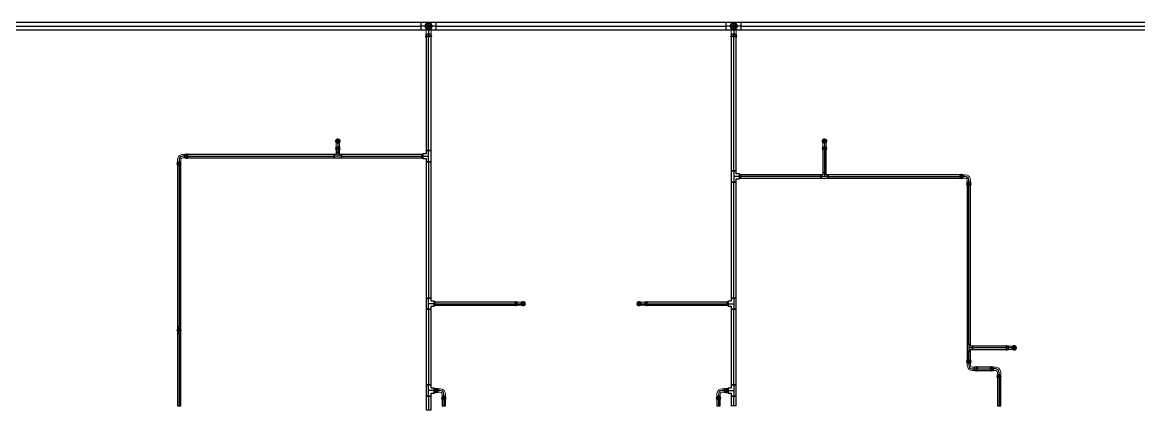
# Model space of a CAD drawing. Header units: inches. Extents: x -3325 to -59, y 5 to 733.
# Drawn here: x -2129.8 to -1687, y 119.8 to 273.5 of the extents above; entities that cross this region are included whole.
import ezdxf

# ---------------------------------------------------------------- set-up
doc = ezdxf.new("R2010")
doc.units = ezdxf.units.IN
doc.header["$MEASUREMENT"] = 0
doc.layers.add('P-PIPE', color=3, linetype='Continuous', lineweight=9)
doc.layers.add('X - REF - FP', color=7, linetype='Continuous', true_color=0xb90000)

# ---------------------------------------------------------------- blocks, each defined once
blk = doc.blocks.new('Victaulic-VicPress316-Elbow 90-45deg Style P568_P571 - Standard-523083-FIFTH LEVEL')
at = {"layer": 'P-PIPE'}
for p, q in [((-3.18, 0.77), (-3.52, 0.77)), ((-3.52, 0.77), (-3.52, -0.77)), ((-3.52, -0.77), (-3.52, 0.77)), ((-2.22, 0.66), (-3.52, 0.66)), ((-3.52, -0.66), (-3.52, 0.66)), ((-3.52, 0.66), (-3.52, -0.66)), ((-3.18, -0.77), (-3.18, 0.77)), ((-3.18, 0.77), (-3.18, -0.77)), ((-2.44, 0.77), (-2.89, 0.77)), ((-2.89, -0.77), (-2.89, 0.77)), ((-2.89, 0.77), (-2.89, -0.77)), ((-1.39, 0.66), (-2.33, 0.66)), ((-2.33, 0), (-2.33, 0.66)), ((-2.33, 0.66), (-2.33, 0)), ((-2.22, -0.66), (-2.22, 0.66)), ((-2.22, 0.66), (-2.22, -0.66)), ((-0.77, 3.52), (-0.77, 3.18)), ((0.77, 3.52), (-0.77, 3.52)), ((-0.77, 3.52), (0.77, 3.52)), ((-0.77, 3.18), (0.77, 3.18)), ((0.77, 3.18), (-0.77, 3.18)), ((-0.77, 2.89), (-0.77, 2.44)), ((-0.77, 2.89), (0.77, 2.89)), ((0.77, 2.89), (-0.77, 2.89)), ((-0.66, 3.52), (-0.66, 2.22)), ((-0.66, 3.52), (0.66, 3.52)), ((0.66, 3.52), (-0.66, 3.52)), ((-0.66, 2.33), (-0.66, 1.39)), ((0, 2.33), (-0.66, 2.33)), ((-0.66, 2.33), (0, 2.33)), ((-0.66, 2.22), (0.66, 2.22)), ((0.66, 2.22), (-0.66, 2.22)), ((0, 2.33), (0.66, 2.33)), ((0.66, 2.33), (0, 2.33)), ((0, 1.39), (0, 2.33)), ((0.66, 2.22), (0.66, 3.52)), ((0.66, 1.39), (0.66, 2.33)), ((0.77, 3.18), (0.77, 3.52)), ((0.77, 2.44), (0.77, 2.89)), ((-3.52, -0.66), (-2.22, -0.66)), ((-3.52, -0.77), (-3.18, -0.77)), ((-2.89, -0.77), (-2.44, -0.77)), ((-2.33, 0), (-2.33, -0.66)), ((-2.33, -0.66), (-2.33, 0)), ((-1.39, 0), (-2.33, 0)), ((-2.33, -0.66), (-1.39, -0.66))]:
    blk.add_line(p, q, dxfattribs=at)
at = {"layer": 'P-PIPE', "flags": 128}
for points in [[(-3.18, 0.77), (-3.11, 0.89), (-2.98, 0.9), (-2.89, 0.79), (-2.89, 0.77)], [(-3.18, 0.77), (-3.18, 0.67), (-3.18, 0.42), (-3.18, 0.07), (-3.18, -0.3), (-3.18, -0.6), (-3.18, -0.75), (-3.18, -0.77)], [(-3.18, -0.77), (-3.18, -0.67), (-3.18, -0.42), (-3.18, -0.07), (-3.18, 0.3), (-3.18, 0.6), (-3.18, 0.75), (-3.18, 0.77)], [(-2.89, -0.77), (-2.89, -0.67), (-2.89, -0.42), (-2.89, -0.07), (-2.89, 0.3), (-2.89, 0.6), (-2.89, 0.75), (-2.89, 0.77)], [(-2.89, 0.77), (-2.89, 0.67), (-2.89, 0.42), (-2.89, 0.07), (-2.89, -0.3), (-2.89, -0.6), (-2.89, -0.75), (-2.89, -0.77)], [(-2.44, 0.77), (-2.24, 0.68), (-2.22, 0.66)], [(-0.66, 1.39), (-0.75, 1.04), (-1, 0.77), (-1.35, 0.66), (-1.39, 0.66)], [(-1.39, -0.66), (-0.78, -0.56), (-0.23, -0.29), (0.22, 0.13), (0.53, 0.67), (0.65, 1.27), (0.66, 1.39)], [(-0.77, 2.89), (-0.89, 2.96), (-0.9, 3.1), (-0.79, 3.18), (-0.77, 3.18)], [(0.77, 3.18), (0.67, 3.18), (0.42, 3.18), (0.07, 3.18), (-0.3, 3.18), (-0.6, 3.18), (-0.75, 3.18), (-0.77, 3.18)], [(-0.77, 3.18), (-0.67, 3.18), (-0.42, 3.18), (-0.07, 3.18), (0.3, 3.18), (0.6, 3.18), (0.75, 3.18), (0.77, 3.18)], [(-0.77, 2.89), (-0.67, 2.89), (-0.42, 2.89), (-0.07, 2.89), (0.3, 2.89), (0.6, 2.89), (0.75, 2.89), (0.77, 2.89)], [(0.77, 2.89), (0.67, 2.89), (0.42, 2.89), (0.07, 2.89), (-0.3, 2.89), (-0.6, 2.89), (-0.75, 2.89), (-0.77, 2.89)], [(-0.66, 2.22), (-0.77, 2.41), (-0.77, 2.44)], [(0.77, 2.44), (0.68, 2.24), (0.66, 2.22)], [(0.77, 3.18), (0.89, 3.11), (0.9, 2.98), (0.79, 2.89), (0.77, 2.89)], [(-2.89, -0.77), (-2.96, -0.89), (-3.1, -0.9), (-3.18, -0.79), (-3.18, -0.77)], [(-2.22, -0.66), (-2.41, -0.77), (-2.44, -0.77)]]:
    blk.add_lwpolyline(points, dxfattribs=at)
at = {"layer": 'P-PIPE'}
blk.add_arc((-1.39, 1.39), 1.39, 270, 0, dxfattribs=at)
blk = doc.blocks.new('Victaulic-VicPress316-Elbow 90-45deg Style P568_P571 - Standard-V1-FIFTH LEVEL')
at = {"layer": 'P-PIPE'}
for p, q in [((-2327.12, 161.86), (-2327.12, 161.86)), ((-2327.12, 161.86), (-2325.73, 161.86)), ((-2324.79, 162.52), (-2325.73, 162.52)), ((-2325.73, 161.86), (-2324.79, 161.86)), ((-2325.73, 161.21), (-2324.79, 161.21)), ((-2323.6, 162.52), (-2324.9, 162.52)), ((-2324.9, 161.86), (-2324.9, 161.86)), ((-2324.9, 161.86), (-2324.9, 161.86)), ((-2324.9, 161.21), (-2323.6, 161.21)), ((-2324.79, 162.52), (-2324.79, 161.86)), ((-2324.79, 161.86), (-2324.79, 162.52)), ((-2324.79, 161.86), (-2324.79, 161.21)), ((-2324.79, 161.21), (-2324.79, 161.86)), ((-2324.23, 162.63), (-2324.69, 162.63)), ((-2324.69, 161.1), (-2324.23, 161.1)), ((-2324.23, 161.86), (-2324.23, 161.86)), ((-2324.23, 161.86), (-2324.23, 161.86)), ((-2323.6, 162.63), (-2323.94, 162.63)), ((-2323.94, 161.86), (-2323.94, 161.86)), ((-2323.94, 161.86), (-2323.94, 161.86)), ((-2323.94, 161.1), (-2323.6, 161.1)), ((-2323.6, 161.86), (-2323.6, 161.86)), ((-2323.6, 161.86), (-2323.6, 161.86)), ((-2323.6, 161.86), (-2323.6, 161.86)), ((-2323.6, 161.86), (-2323.6, 161.86))]:
    blk.add_line(p, q, dxfattribs=at)
at = {"layer": 'P-PIPE', "flags": 128}
for points in [[(-2326.21, 161.86), (-2326.31, 162.26), (-2326.56, 162.58), (-2326.93, 162.76), (-2327.34, 162.75), (-2327.71, 162.56), (-2327.96, 162.24), (-2328.04, 161.86)], [(-2328.04, 161.86), (-2327.94, 161.47), (-2327.69, 161.15), (-2327.32, 160.97), (-2326.91, 160.98), (-2326.54, 161.17), (-2326.29, 161.49), (-2326.21, 161.86)], [(-2326.36, 161.86), (-2326.45, 162.23), (-2326.7, 162.51), (-2327.06, 162.63), (-2327.43, 162.57), (-2327.73, 162.34), (-2327.88, 162), (-2327.89, 161.86)], [(-2327.89, 161.86), (-2327.8, 161.5), (-2327.55, 161.22), (-2327.19, 161.1), (-2326.82, 161.16), (-2326.52, 161.39), (-2326.37, 161.73), (-2326.36, 161.86)], [(-2325.73, 162.52), (-2326.23, 162.52), (-2326.66, 162.52), (-2326.97, 162.52), (-2327.12, 162.52), (-2327.12, 162.52)], [(-2327.12, 161.21), (-2327.03, 161.21), (-2326.77, 161.21), (-2326.36, 161.21), (-2325.88, 161.21), (-2325.73, 161.21)], [(-2324.9, 162.52), (-2324.71, 162.63), (-2324.69, 162.63)], [(-2324.69, 161.1), (-2324.89, 161.19), (-2324.9, 161.21)], [(-2324.23, 162.63), (-2324.17, 162.75), (-2324.03, 162.76), (-2323.94, 162.65), (-2323.94, 162.63)], [(-2324.23, 162.63), (-2324.23, 162.54), (-2324.23, 162.29), (-2324.23, 161.93), (-2324.23, 161.86)], [(-2324.23, 161.86), (-2324.23, 162.23), (-2324.23, 162.51), (-2324.23, 162.63), (-2324.23, 162.63)], [(-2324.23, 161.1), (-2324.23, 161.19), (-2324.23, 161.44), (-2324.23, 161.8), (-2324.23, 161.86)], [(-2324.23, 161.86), (-2324.23, 161.5), (-2324.23, 161.22), (-2324.23, 161.1), (-2324.23, 161.1)], [(-2323.94, 161.1), (-2324.01, 160.98), (-2324.15, 160.97), (-2324.23, 161.08), (-2324.23, 161.1)], [(-2323.94, 162.63), (-2323.94, 162.54), (-2323.94, 162.29), (-2323.94, 161.93), (-2323.94, 161.86)], [(-2323.94, 161.86), (-2323.94, 162.23), (-2323.94, 162.51), (-2323.94, 162.63), (-2323.94, 162.63)], [(-2323.94, 161.1), (-2323.94, 161.19), (-2323.94, 161.44), (-2323.94, 161.8), (-2323.94, 161.86)], [(-2323.94, 161.86), (-2323.94, 161.5), (-2323.94, 161.22), (-2323.94, 161.1), (-2323.94, 161.1)]]:
    blk.add_lwpolyline(points, dxfattribs=at)
at = {"layer": 'P-PIPE'}
for radius, start, end in [(0.767, 0, 180), (0.767, 0, 180), (0.767, 0, 180), (0.767, 180, 360), (0.767, 180, 0), (0.767, 180, 0), (0.657, 360, 180), (0.657, 0, 180), (0.657, 90, 180), (0.658, 180, 0), (0.658, 180, 0), (0.657, 180, 270), (0.658, 0, 90), (0.658, 270, 0)]:
    blk.add_arc((-2327.12, 161.86), radius, start, end, dxfattribs=at)
blk = doc.blocks.new('Victaulic-VicPress316-Elbow 90-45deg Style P568_P571 - Standard-V2-FIFTH LEVEL')
at = {"layer": 'P-PIPE'}
for p, q in [((-1934.31, 162.63), (-1934.64, 162.63)), ((-1933.35, 162.52), (-1934.64, 162.52)), ((-1934.64, 161.86), (-1934.64, 161.86)), ((-1934.64, 161.86), (-1934.64, 161.86)), ((-1934.64, 161.86), (-1934.64, 161.86)), ((-1934.64, 161.86), (-1934.64, 161.86)), ((-1934.64, 161.21), (-1933.35, 161.21)), ((-1934.64, 161.1), (-1934.31, 161.1)), ((-1934.31, 161.86), (-1934.31, 161.86)), ((-1934.31, 161.86), (-1934.31, 161.86)), ((-1933.56, 162.63), (-1934.02, 162.63)), ((-1934.02, 161.86), (-1934.02, 161.86)), ((-1934.02, 161.86), (-1934.02, 161.86)), ((-1934.02, 161.1), (-1933.56, 161.1)), ((-1932.52, 162.52), (-1933.45, 162.52)), ((-1933.45, 162.52), (-1933.45, 161.86)), ((-1933.45, 161.86), (-1933.45, 162.52)), ((-1933.45, 161.86), (-1933.45, 161.21)), ((-1933.45, 161.21), (-1933.45, 161.86)), ((-1932.52, 161.86), (-1933.45, 161.86)), ((-1933.45, 161.21), (-1932.52, 161.21)), ((-1933.35, 161.86), (-1933.35, 161.86)), ((-1933.35, 161.86), (-1933.35, 161.86)), ((-1932.52, 161.86), (-1931.12, 161.86)), ((-1931.12, 161.86), (-1931.12, 161.86))]:
    blk.add_line(p, q, dxfattribs=at)
at = {"layer": 'P-PIPE', "flags": 128}
for points in [[(-1934.31, 162.63), (-1934.24, 162.75), (-1934.1, 162.76), (-1934.02, 162.65), (-1934.02, 162.63)], [(-1934.31, 162.63), (-1934.31, 162.54), (-1934.31, 162.29), (-1934.31, 161.93), (-1934.31, 161.86)], [(-1934.31, 161.86), (-1934.31, 162.23), (-1934.31, 162.51), (-1934.31, 162.63), (-1934.31, 162.63)], [(-1934.31, 161.1), (-1934.31, 161.19), (-1934.31, 161.44), (-1934.31, 161.8), (-1934.31, 161.86)], [(-1934.31, 161.86), (-1934.31, 161.5), (-1934.31, 161.22), (-1934.31, 161.1), (-1934.31, 161.1)], [(-1934.02, 161.1), (-1934.08, 160.98), (-1934.22, 160.97), (-1934.31, 161.08), (-1934.31, 161.1)], [(-1934.02, 162.63), (-1934.02, 162.54), (-1934.02, 162.29), (-1934.02, 161.93), (-1934.02, 161.86)], [(-1934.02, 161.86), (-1934.02, 162.23), (-1934.02, 162.51), (-1934.02, 162.63), (-1934.02, 162.63)], [(-1934.02, 161.1), (-1934.02, 161.19), (-1934.02, 161.44), (-1934.02, 161.8), (-1934.02, 161.86)], [(-1934.02, 161.86), (-1934.02, 161.5), (-1934.02, 161.22), (-1934.02, 161.1), (-1934.02, 161.1)], [(-1933.56, 162.63), (-1933.36, 162.54), (-1933.35, 162.52)], [(-1933.35, 161.21), (-1933.54, 161.1), (-1933.56, 161.1)], [(-1931.12, 162.52), (-1931.22, 162.52), (-1931.48, 162.52), (-1931.89, 162.52), (-1932.37, 162.52), (-1932.52, 162.52)], [(-1932.52, 161.21), (-1932.02, 161.21), (-1931.59, 161.21), (-1931.28, 161.21), (-1931.13, 161.21), (-1931.12, 161.21)], [(-1930.21, 161.86), (-1930.31, 162.26), (-1930.56, 162.58), (-1930.93, 162.76), (-1931.34, 162.75), (-1931.71, 162.56), (-1931.96, 162.24), (-1932.04, 161.86)], [(-1932.04, 161.86), (-1931.94, 161.47), (-1931.69, 161.15), (-1931.32, 160.97), (-1930.91, 160.98), (-1930.54, 161.17), (-1930.29, 161.49), (-1930.21, 161.86)], [(-1930.36, 161.86), (-1930.45, 162.23), (-1930.7, 162.51), (-1931.06, 162.63), (-1931.43, 162.57), (-1931.73, 162.34), (-1931.88, 162), (-1931.89, 161.86)], [(-1931.89, 161.86), (-1931.8, 161.5), (-1931.55, 161.22), (-1931.19, 161.1), (-1930.82, 161.16), (-1930.52, 161.39), (-1930.37, 161.73), (-1930.36, 161.86)]]:
    blk.add_lwpolyline(points, dxfattribs=at)
at = {"layer": 'P-PIPE'}
for radius, start, end in [(0.766, 0, 180), (0.766, 0, 180), (0.766, 0, 180), (0.766, 180, 0), (0.766, 180, 0), (0.766, 180, 0), (0.657, 0, 180), (0.657, 0, 180), (0.657, 90, 180), (0.658, 180, 0), (0.658, 180, 0), (0.657, 180, 270), (0.658, 0, 90), (0.658, 270, 0)]:
    blk.add_arc((-1931.12, 161.86), radius, start, end, dxfattribs=at)
blk = doc.blocks.new('Victaulic-VicPress316-Elbow 90-45deg Style P568_P571 - Standard-V3-FIFTH LEVEL')
at = {"layer": 'P-PIPE'}
for p, q in [((-1291.56, 145.13), (-1291.9, 145.13)), ((-1290.6, 145.02), (-1291.9, 145.02)), ((-1291.9, 144.36), (-1291.9, 144.36)), ((-1291.9, 144.36), (-1291.9, 144.36)), ((-1291.9, 144.36), (-1291.9, 144.36)), ((-1291.9, 144.36), (-1291.9, 144.36)), ((-1291.9, 143.71), (-1290.6, 143.71)), ((-1291.9, 143.6), (-1291.56, 143.6)), ((-1291.56, 144.36), (-1291.56, 144.36)), ((-1291.56, 144.36), (-1291.56, 144.36)), ((-1290.81, 145.13), (-1291.27, 145.13)), ((-1291.27, 144.36), (-1291.27, 144.36)), ((-1291.27, 144.36), (-1291.27, 144.36)), ((-1291.27, 143.6), (-1290.81, 143.6)), ((-1289.77, 145.02), (-1290.71, 145.02)), ((-1290.71, 145.02), (-1290.71, 144.36)), ((-1290.71, 144.36), (-1290.71, 145.02)), ((-1290.71, 144.36), (-1290.71, 143.71)), ((-1290.71, 143.71), (-1290.71, 144.36)), ((-1289.77, 144.36), (-1290.71, 144.36)), ((-1290.71, 143.71), (-1289.77, 143.71)), ((-1290.6, 144.36), (-1290.6, 144.36)), ((-1290.6, 144.36), (-1290.6, 144.36)), ((-1288.38, 144.36), (-1289.77, 144.36)), ((-1288.38, 144.36), (-1288.38, 144.36))]:
    blk.add_line(p, q, dxfattribs=at)
at = {"layer": 'P-PIPE', "flags": 128}
for points in [[(-1291.56, 145.13), (-1291.49, 145.25), (-1291.35, 145.26), (-1291.27, 145.15), (-1291.27, 145.13)], [(-1291.56, 145.13), (-1291.56, 145.04), (-1291.56, 144.79), (-1291.56, 144.43), (-1291.56, 144.36)], [(-1291.56, 144.36), (-1291.56, 144.73), (-1291.56, 145.01), (-1291.56, 145.13), (-1291.56, 145.13)], [(-1291.56, 143.6), (-1291.56, 143.69), (-1291.56, 143.94), (-1291.56, 144.3), (-1291.56, 144.36)], [(-1291.56, 144.36), (-1291.56, 144), (-1291.56, 143.72), (-1291.56, 143.6), (-1291.56, 143.6)], [(-1291.27, 143.6), (-1291.33, 143.48), (-1291.47, 143.47), (-1291.56, 143.58), (-1291.56, 143.6)], [(-1291.27, 145.13), (-1291.27, 145.04), (-1291.27, 144.79), (-1291.27, 144.43), (-1291.27, 144.36)], [(-1291.27, 144.36), (-1291.27, 144.73), (-1291.27, 145.01), (-1291.27, 145.13), (-1291.27, 145.13)], [(-1291.27, 143.6), (-1291.27, 143.69), (-1291.27, 143.94), (-1291.27, 144.3), (-1291.27, 144.36)], [(-1291.27, 144.36), (-1291.27, 144), (-1291.27, 143.72), (-1291.27, 143.6), (-1291.27, 143.6)], [(-1290.81, 145.13), (-1290.61, 145.04), (-1290.6, 145.02)], [(-1290.6, 143.71), (-1290.79, 143.6), (-1290.81, 143.6)], [(-1288.38, 145.02), (-1288.47, 145.02), (-1288.73, 145.02), (-1289.14, 145.02), (-1289.62, 145.02), (-1289.77, 145.02)], [(-1289.77, 143.71), (-1289.27, 143.71), (-1288.84, 143.71), (-1288.53, 143.71), (-1288.38, 143.71), (-1288.38, 143.71)], [(-1287.46, 144.36), (-1287.56, 144.76), (-1287.81, 145.08), (-1288.18, 145.26), (-1288.59, 145.25), (-1288.96, 145.06), (-1289.21, 144.74), (-1289.29, 144.36)], [(-1289.29, 144.36), (-1289.19, 143.97), (-1288.94, 143.65), (-1288.57, 143.47), (-1288.16, 143.48), (-1287.79, 143.67), (-1287.54, 143.99), (-1287.46, 144.36)], [(-1287.61, 144.36), (-1287.7, 144.73), (-1287.95, 145.01), (-1288.31, 145.13), (-1288.68, 145.07), (-1288.98, 144.84), (-1289.13, 144.5), (-1289.14, 144.36)], [(-1289.14, 144.36), (-1289.05, 144), (-1288.8, 143.72), (-1288.44, 143.6), (-1288.07, 143.66), (-1287.77, 143.89), (-1287.62, 144.23), (-1287.61, 144.36)]]:
    blk.add_lwpolyline(points, dxfattribs=at)
at = {"layer": 'P-PIPE'}
for radius, start, end in [(0.766, 0, 180), (0.766, 0, 180), (0.766, 0, 180), (0.766, 180, 0), (0.766, 180, 0), (0.766, 180, 0), (0.658, 0, 180), (0.658, 0, 180), (0.658, 90, 180), (0.658, 180, 0), (0.658, 180, 0), (0.658, 180, 270), (0.658, 0, 90), (0.658, 270, 0)]:
    blk.add_arc((-1288.38, 144.36), radius, start, end, dxfattribs=at)
blk = doc.blocks.new('Transition - Generic - Plumbing-CW-1126388-FIFTH LEVEL')
at = {"layer": 'P-PIPE'}
for radius, start, end in [(1.31, 0, 180), (1.31, 180, 0), (0.812, 0, 180), (0.813, 180, 0)]:
    blk.add_arc((-2607, 272), radius, start, end, dxfattribs=at)
blk = doc.blocks.new('Victaulic-VicPress316-Elbow 90-45deg Style P568_P571 - Standard-V11-FIFTH LEVEL')
at = {"layer": 'P-PIPE'}
for p, q in [((-3077.06, 595.55), (-3077.06, 595.17)), ((-3077.06, 594.85), (-3077.06, 594.29)), ((-3076.95, 595.55), (-3076.95, 594.07)), ((-3076.95, 594.18), (-3076.95, 593.02)), ((-3076, 594.18), (-3076.95, 594.18)), ((-3076.95, 594.18), (-3076, 594.18)), ((-3076, 595.55), (-3076, 595.55)), ((-3076, 595.55), (-3076, 595.55)), ((-3076, 595.55), (-3076, 595.55)), ((-3076, 595.55), (-3076, 595.55)), ((-3076, 595.17), (-3076, 595.17)), ((-3076, 595.17), (-3076, 595.17)), ((-3076, 594.85), (-3076, 594.85)), ((-3076, 594.85), (-3076, 594.85)), ((-3075.05, 594.18), (-3076, 594.18)), ((-3076, 594.18), (-3075.05, 594.18)), ((-3076, 593.02), (-3076, 594.18)), ((-3076, 594.07), (-3076, 594.07)), ((-3076, 594.07), (-3076, 594.07)), ((-3075.05, 594.07), (-3075.05, 595.55)), ((-3075.05, 593.02), (-3075.05, 594.18)), ((-3074.94, 595.17), (-3074.94, 595.55)), ((-3074.94, 594.29), (-3074.94, 594.85)), ((-3076, 591), (-3076, 593.02)), ((-3076, 591), (-3076, 591))]:
    blk.add_line(p, q, dxfattribs=at)
at = {"layer": 'P-PIPE', "flags": 128}
for points in [[(-3077.06, 594.85), (-3077.2, 594.92), (-3077.21, 595.08), (-3077.09, 595.17), (-3077.06, 595.17)], [(-3077.06, 595.17), (-3076.97, 595.17), (-3076.71, 595.17), (-3076.32, 595.17), (-3076, 595.17)], [(-3076, 595.17), (-3076.44, 595.17), (-3076.79, 595.17), (-3077.01, 595.17), (-3077.06, 595.17)], [(-3077.06, 594.85), (-3076.97, 594.85), (-3076.71, 594.85), (-3076.32, 594.85), (-3076, 594.85)], [(-3076, 594.85), (-3076.44, 594.85), (-3076.79, 594.85), (-3077.01, 594.85), (-3077.06, 594.85)], [(-3076.95, 594.07), (-3077.06, 594.26), (-3077.06, 594.29)], [(-3074.94, 595.17), (-3075.04, 595.17), (-3075.3, 595.17), (-3075.68, 595.17), (-3076, 595.17)], [(-3076, 595.17), (-3075.57, 595.17), (-3075.21, 595.17), (-3074.99, 595.17), (-3074.94, 595.17)], [(-3074.94, 594.85), (-3075.04, 594.85), (-3075.3, 594.85), (-3075.68, 594.85), (-3076, 594.85)], [(-3076, 594.85), (-3075.57, 594.85), (-3075.21, 594.85), (-3074.99, 594.85), (-3074.94, 594.85)], [(-3074.94, 594.29), (-3075.03, 594.09), (-3075.05, 594.07)], [(-3074.94, 595.17), (-3074.81, 595.1), (-3074.79, 594.94), (-3074.92, 594.85), (-3074.94, 594.85)], [(-3076, 592.22), (-3076.47, 592.13), (-3076.87, 591.87), (-3077.13, 591.47), (-3077.23, 591.01), (-3077.14, 590.54), (-3076.87, 590.14), (-3076.48, 589.87), (-3076.02, 589.78), (-3076, 589.78)], [(-3076.95, 591), (-3076.95, 591.09), (-3076.95, 591.36), (-3076.95, 591.79), (-3076.95, 592.32), (-3076.95, 592.92), (-3076.95, 593.02)], [(-3076.95, 591), (-3076.86, 591.41), (-3076.6, 591.74), (-3076.23, 591.92), (-3076, 591.95)], [(-3076, 590.05), (-3076.41, 590.14), (-3076.74, 590.4), (-3076.93, 590.78), (-3076.95, 591)], [(-3076, 589.78), (-3075.54, 589.87), (-3075.14, 590.13), (-3074.87, 590.53), (-3074.78, 590.99), (-3074.87, 591.46), (-3075.13, 591.86), (-3075.53, 592.13), (-3075.99, 592.22), (-3076, 592.22)], [(-3076, 591.95), (-3075.59, 591.86), (-3075.27, 591.6), (-3075.08, 591.22), (-3075.05, 591)], [(-3075.05, 591), (-3075.15, 590.59), (-3075.4, 590.26), (-3075.78, 590.08), (-3076, 590.05)], [(-3075.05, 593.02), (-3075.05, 592.41), (-3075.05, 591.86), (-3075.05, 591.42), (-3075.05, 591.12), (-3075.05, 591), (-3075.05, 591)]]:
    blk.add_lwpolyline(points, dxfattribs=at)
at = {"layer": 'P-PIPE'}
for radius, start, end in [(1.06, 90, 270), (1.06, 90, 270), (1.06, 90, 270), (0.95, 90, 270), (0.95, 90, 270), (0.95, 90, 180), (0.95, 180, 270), (1.06, 270, 90), (1.06, 270, 90), (1.06, 270, 90), (0.95, 270, 90), (0.95, 270, 90), (0.95, 0, 90), (0.95, 270, 0)]:
    blk.add_arc((-3076, 591), radius, start, end, dxfattribs=at)

msp = doc.modelspace()

# ---------------------------------------------------------------- linework, layer by layer
at = {"layer": 'X - REF - FP'}
for p, q in [((-1971.62, 273.44), (-2286.63, 273.44)), ((-2286.63, 272), (-1971.62, 272)), ((-2286.63, 272), (-1971.62, 272)), ((-2286.63, 270.56), (-1971.62, 270.56)), ((-1965.63, 273.44), (-1971.62, 273.44)), ((-1971.62, 270.56), (-1971.62, 273.44)), ((-1965.63, 272), (-1971.62, 272)), ((-1971.62, 270.56), (-1965.63, 270.56)), ((-1970.12, 272), (-1967.12, 272)), ((-1968.62, 270.5), (-1968.62, 273.5)), ((-1968.62, 272), (-1968.62, 269.98)), ((-1850.62, 273.44), (-1965.63, 273.44)), ((-1965.63, 270.56), (-1965.63, 273.44)), ((-1965.63, 272), (-1850.62, 272)), ((-1965.63, 272), (-1850.62, 272)), ((-1965.63, 270.56), (-1850.62, 270.56)), ((-1844.63, 273.44), (-1850.62, 273.44)), ((-1850.62, 270.56), (-1850.62, 273.44)), ((-1844.63, 272), (-1850.62, 272)), ((-1850.62, 270.56), (-1844.63, 270.56)), ((-1849.13, 272), (-1846.13, 272)), ((-1847.63, 270.5), (-1847.63, 273.5)), ((-1847.63, 272), (-1847.63, 269.98)), ((-1523.62, 273.44), (-1844.63, 273.44)), ((-1844.63, 270.56), (-1844.63, 273.44)), ((-1844.63, 272), (-1523.62, 272)), ((-1844.63, 272), (-1523.62, 272)), ((-1844.63, 270.56), (-1523.62, 270.56)), ((-1969.58, 268.82), (-1969.58, 222.61)), ((-1967.67, 268.82), (-1969.58, 268.82)), ((-1968.62, 269.98), (-1968.62, 268.82)), ((-1968.62, 269.98), (-1968.62, 267.45)), ((-1968.62, 222.61), (-1968.62, 268.82)), ((-1968.62, 222.61), (-1968.62, 268.82)), ((-1967.67, 222.61), (-1967.67, 268.82)), ((-1848.57, 268.82), (-1848.57, 214.61)), ((-1846.67, 268.82), (-1848.57, 268.82)), ((-1847.63, 269.98), (-1847.63, 268.82)), ((-1847.63, 269.98), (-1847.63, 267.45)), ((-1847.63, 214.61), (-1847.63, 268.82)), ((-1847.63, 214.61), (-1847.63, 268.82)), ((-1846.67, 214.61), (-1846.67, 268.82)), ((-2005.62, 226.36), (-2003.62, 226.36)), ((-2004.62, 225.36), (-2004.62, 227.36)), ((-2004.62, 226.36), (-2004.62, 224.97)), ((-1812.62, 226.36), (-1810.62, 226.36)), ((-1811.62, 225.36), (-1811.62, 227.36)), ((-1811.62, 226.36), (-1811.62, 224.97)), ((-2005.28, 224.03), (-2005.28, 221.86)), ((-2005.28, 224.03), (-2003.97, 224.03)), ((-2005.28, 221.86), (-2003.97, 221.86)), ((-2005.28, 221.86), (-2005.28, 221.02)), ((-2003.97, 221.86), (-2005.28, 221.86)), ((-2005.28, 221.86), (-2003.97, 221.86)), ((-2004.62, 224.97), (-2004.62, 224.03)), ((-2004.62, 224.97), (-2004.62, 222.84)), ((-2004.62, 224.03), (-2004.62, 221.86)), ((-2004.62, 224.03), (-2004.62, 221.86)), ((-2004.62, 221.86), (-2004.62, 220.36)), ((-2003.97, 221.86), (-2003.97, 224.03)), ((-2003.97, 221.02), (-2003.97, 221.86)), ((-1969.58, 222.61), (-1969.58, 221.32)), ((-1969.58, 222.61), (-1967.67, 222.61)), ((-1967.67, 222.61), (-1969.58, 222.61)), ((-1967.67, 222.61), (-1969.58, 222.61)), ((-1968.62, 218.12), (-1968.62, 222.61)), ((-1967.67, 218.12), (-1967.67, 222.61)), ((-1812.28, 224.03), (-1812.28, 213.86)), ((-1812.28, 224.03), (-1810.97, 224.03)), ((-1811.62, 224.97), (-1811.62, 224.03)), ((-1811.62, 224.97), (-1811.62, 222.84)), ((-1811.62, 224.03), (-1811.62, 213.86)), ((-1811.62, 224.03), (-1811.62, 213.86)), ((-1810.97, 213.86), (-1810.97, 224.03)), ((-2068.28, 218.03), (-2068.28, 152.86)), ((-2068.28, 218.03), (-2066.97, 218.03)), ((-2067.63, 218.97), (-2067.63, 218.03)), ((-2067.63, 218.97), (-2067.63, 216.84)), ((-2067.63, 218.03), (-2067.63, 152.86)), ((-2067.63, 218.03), (-2067.63, 152.86)), ((-2066.97, 152.86), (-2066.97, 218.03)), ((-2065.3, 220.36), (-2066.23, 220.36)), ((-2006.12, 221.02), (-2065.3, 221.02)), ((-2065.3, 219.71), (-2065.3, 221.02)), ((-2065.3, 220.36), (-2006.12, 220.36)), ((-2065.3, 220.36), (-2006.12, 220.36)), ((-2065.3, 219.71), (-2006.12, 219.71)), ((-2005.28, 221.02), (-2006.12, 221.02)), ((-2006.12, 221.02), (-2006.12, 219.71)), ((-2006.12, 219.71), (-2006.12, 221.02)), ((-2006.12, 219.71), (-2006.12, 221.02)), ((-2003.13, 220.36), (-2006.12, 220.36)), ((-2006.12, 219.71), (-2003.13, 219.71)), ((-2003.13, 221.02), (-2003.97, 221.02)), ((-1971.28, 221.02), (-2003.13, 221.02)), ((-2003.13, 219.71), (-2003.13, 221.02)), ((-2003.13, 221.02), (-2003.13, 219.71)), ((-2003.13, 219.71), (-2003.13, 221.02)), ((-2003.13, 220.36), (-1971.28, 220.36)), ((-2003.13, 220.36), (-1971.28, 220.36)), ((-2003.13, 219.71), (-1971.28, 219.71)), ((-1970.87, 221.18), (-1971.28, 220.93)), ((-1971.28, 219.71), (-1971.28, 221.02)), ((-1970.87, 220.36), (-1971.28, 220.36)), ((-1971.28, 219.8), (-1970.87, 219.55)), ((-1969.58, 221.32), (-1970.87, 221.32)), ((-1970.87, 219.41), (-1970.87, 221.32)), ((-1970.87, 221.32), (-1970.87, 219.41)), ((-1970.87, 220.36), (-1968.62, 220.36)), ((-1970.87, 219.41), (-1969.58, 219.41)), ((-1969.58, 219.41), (-1969.58, 218.12)), ((-1969.58, 218.12), (-1969.58, 164.11)), ((-1969.58, 218.12), (-1967.67, 218.12)), ((-1969.58, 218.12), (-1967.67, 218.12)), ((-1967.67, 218.12), (-1969.58, 218.12)), ((-1968.62, 218.12), (-1968.62, 164.11)), ((-1968.62, 218.12), (-1968.62, 164.11)), ((-1967.67, 164.11), (-1967.67, 218.12)), ((-1848.58, 214.61), (-1848.58, 210.12)), ((-1846.67, 214.61), (-1848.58, 214.61)), ((-1848.58, 214.61), (-1846.67, 214.61)), ((-1846.67, 214.61), (-1848.57, 214.61)), ((-1847.63, 214.61), (-1847.63, 210.12)), ((-1846.67, 213.32), (-1846.67, 214.61)), ((-1845.38, 213.32), (-1846.67, 213.32)), ((-1845.38, 213.32), (-1845.38, 211.41)), ((-1845.38, 211.41), (-1845.38, 213.32)), ((-1844.97, 212.93), (-1845.38, 213.18)), ((-1813.12, 213.02), (-1844.97, 213.02)), ((-1844.97, 213.02), (-1844.97, 211.71)), ((-1812.28, 213.02), (-1813.12, 213.02)), ((-1813.12, 213.02), (-1813.12, 211.71)), ((-1813.12, 211.71), (-1813.12, 213.02)), ((-1813.12, 213.02), (-1813.12, 211.71)), ((-1812.28, 213.86), (-1810.97, 213.86)), ((-1812.28, 213.86), (-1812.28, 213.02)), ((-1810.97, 213.86), (-1812.28, 213.86)), ((-1812.28, 213.86), (-1810.97, 213.86)), ((-1811.62, 213.86), (-1811.62, 212.36)), ((-1810.97, 213.02), (-1810.97, 213.86)), ((-1810.13, 213.02), (-1810.97, 213.02)), ((-1756.71, 213.02), (-1810.13, 213.02)), ((-1810.13, 211.71), (-1810.13, 213.02)), ((-1810.13, 213.02), (-1810.13, 211.71)), ((-1810.13, 211.71), (-1810.13, 213.02)), ((-1756.71, 211.71), (-1756.71, 213.02)), ((-1846.67, 210.12), (-1848.58, 210.12)), ((-1848.58, 210.12), (-1846.67, 210.12)), ((-1848.57, 210.12), (-1848.57, 164.11)), ((-1846.67, 210.12), (-1848.57, 210.12)), ((-1845.38, 212.36), (-1847.63, 212.36)), ((-1847.63, 164.11), (-1847.63, 210.12)), ((-1847.63, 164.11), (-1847.63, 210.12)), ((-1846.67, 210.12), (-1846.67, 211.41)), ((-1846.67, 211.41), (-1845.38, 211.41)), ((-1846.67, 164.11), (-1846.67, 210.12)), ((-1845.38, 212.36), (-1844.97, 212.36)), ((-1845.38, 211.55), (-1844.97, 211.8)), ((-1813.12, 212.36), (-1844.97, 212.36)), ((-1813.12, 212.36), (-1844.97, 212.36)), ((-1844.97, 211.71), (-1813.12, 211.71)), ((-1810.13, 212.36), (-1813.12, 212.36)), ((-1813.12, 211.71), (-1810.13, 211.71)), ((-1810.13, 212.36), (-1756.71, 212.36)), ((-1810.13, 212.36), (-1756.71, 212.36)), ((-1810.13, 211.71), (-1756.71, 211.71)), ((-1755.77, 212.36), (-1757.9, 212.36)), ((-1755.77, 212.36), (-1756.71, 212.36)), ((-1755.03, 210.03), (-1755.03, 145.86)), ((-1753.72, 210.03), (-1755.03, 210.03)), ((-1754.38, 210.03), (-1754.38, 210.97)), ((-1754.38, 145.86), (-1754.38, 210.03)), ((-1754.38, 145.86), (-1754.38, 210.03)), ((-1753.72, 145.86), (-1753.72, 210.03)), ((-1969.58, 164.11), (-1969.58, 159.62)), ((-1967.67, 164.11), (-1969.58, 164.11)), ((-1969.58, 164.11), (-1967.67, 164.11)), ((-1969.58, 164.11), (-1967.67, 164.11)), ((-1968.62, 159.62), (-1968.62, 164.11)), ((-1967.67, 162.82), (-1967.67, 164.11)), ((-1848.58, 164.11), (-1848.58, 162.82)), ((-1848.58, 164.11), (-1846.67, 164.11)), ((-1846.67, 164.11), (-1848.58, 164.11)), ((-1846.67, 164.11), (-1848.57, 164.11)), ((-1847.63, 164.11), (-1847.63, 159.62)), ((-1846.67, 159.62), (-1846.67, 164.11)), ((-1967.67, 159.62), (-1969.58, 159.62)), ((-1969.58, 159.62), (-1967.67, 159.62)), ((-1969.58, 159.62), (-1969.58, 129.61)), ((-1969.58, 159.62), (-1967.67, 159.62)), ((-1966.38, 161.86), (-1968.62, 161.86)), ((-1968.62, 159.62), (-1968.62, 129.61)), ((-1968.62, 159.62), (-1968.62, 129.61)), ((-1966.38, 162.82), (-1967.67, 162.82)), ((-1967.67, 159.62), (-1967.67, 160.91)), ((-1967.67, 160.91), (-1966.38, 160.91)), ((-1967.67, 129.61), (-1967.67, 159.62)), ((-1966.38, 160.91), (-1966.38, 162.82)), ((-1966.38, 162.82), (-1966.38, 160.91)), ((-1965.97, 162.43), (-1966.38, 162.68)), ((-1966.38, 161.86), (-1965.97, 161.86)), ((-1966.38, 161.05), (-1965.97, 161.3)), ((-1933.45, 162.52), (-1965.97, 162.52)), ((-1965.97, 161.21), (-1965.97, 162.52)), ((-1965.97, 161.86), (-1933.45, 161.86)), ((-1965.97, 161.86), (-1933.45, 161.86)), ((-1965.97, 161.21), (-1933.45, 161.21)), ((-1933.45, 161.21), (-1933.45, 162.52)), ((-1933.45, 161.86), (-1932.52, 161.86)), ((-1932.52, 161.86), (-1931.12, 161.86)), ((-1932.12, 161.86), (-1930.12, 161.86)), ((-1931.12, 160.86), (-1931.12, 162.86)), ((-1886.12, 161.86), (-1884.12, 161.86)), ((-1885.12, 160.86), (-1885.12, 162.86)), ((-1885.12, 161.86), (-1883.73, 161.86)), ((-1883.73, 161.86), (-1882.8, 161.86)), ((-1883.73, 161.86), (-1881.6, 161.86)), ((-1850.28, 162.52), (-1882.8, 162.52)), ((-1882.8, 161.21), (-1882.8, 162.52)), ((-1882.8, 161.86), (-1850.28, 161.86)), ((-1882.8, 161.86), (-1850.28, 161.86)), ((-1882.8, 161.21), (-1850.28, 161.21)), ((-1849.87, 162.68), (-1850.28, 162.43)), ((-1850.28, 161.21), (-1850.28, 162.52)), ((-1849.87, 161.86), (-1850.28, 161.86)), ((-1850.28, 161.3), (-1849.87, 161.05)), ((-1848.58, 162.82), (-1849.87, 162.82)), ((-1849.87, 162.82), (-1849.87, 160.91)), ((-1849.87, 160.91), (-1849.87, 162.82)), ((-1849.87, 161.86), (-1847.63, 161.86)), ((-1849.87, 160.91), (-1848.58, 160.91)), ((-1848.58, 160.91), (-1848.58, 159.62)), ((-1848.58, 159.62), (-1846.67, 159.62)), ((-1846.67, 159.62), (-1848.58, 159.62)), ((-1848.57, 159.62), (-1848.57, 129.61)), ((-1846.67, 159.62), (-1848.57, 159.62)), ((-1847.63, 129.61), (-1847.63, 159.62)), ((-1847.63, 129.61), (-1847.63, 159.62)), ((-1846.67, 129.61), (-1846.67, 159.62)), ((-2068.63, 151.36), (-2066.63, 151.36)), ((-2068.28, 152.86), (-2068.28, 149.87)), ((-2068.28, 152.86), (-2066.97, 152.86)), ((-2067.63, 149.87), (-2067.63, 152.86)), ((-2067.63, 150.36), (-2067.63, 152.36)), ((-2066.97, 149.87), (-2066.97, 152.86)), ((-2068.28, 149.87), (-2068.28, 121.36)), ((-2068.28, 149.87), (-2066.97, 149.87)), ((-2067.63, 149.87), (-2067.63, 121.36)), ((-2067.63, 149.87), (-2067.63, 121.36)), ((-2066.97, 121.36), (-2066.97, 149.87)), ((-1753.72, 145.86), (-1755.03, 145.86)), ((-1755.03, 145.86), (-1755.03, 142.87)), ((-1753.72, 145.86), (-1755.03, 145.86)), ((-1755.03, 145.86), (-1753.72, 145.86)), ((-1753.72, 142.87), (-1755.03, 142.87)), ((-1755.03, 142.87), (-1753.72, 142.87)), ((-1755.03, 142.87), (-1755.03, 138.33)), ((-1753.72, 142.87), (-1755.03, 142.87)), ((-1754.38, 145.86), (-1754.38, 142.87)), ((-1752.88, 144.36), (-1754.38, 144.36)), ((-1754.38, 138.33), (-1754.38, 142.87)), ((-1754.38, 138.33), (-1754.38, 142.87)), ((-1753.72, 145.02), (-1753.72, 145.86)), ((-1752.88, 145.02), (-1753.72, 145.02)), ((-1753.72, 142.87), (-1753.72, 143.71)), ((-1753.72, 143.71), (-1752.88, 143.71)), ((-1753.72, 138.33), (-1753.72, 142.87)), ((-1738.71, 145.02), (-1752.88, 145.02)), ((-1752.88, 145.02), (-1752.88, 143.71)), ((-1752.88, 145.02), (-1752.88, 143.71)), ((-1752.88, 143.71), (-1752.88, 145.02)), ((-1738.71, 144.36), (-1752.88, 144.36)), ((-1738.71, 144.36), (-1752.88, 144.36)), ((-1752.88, 143.71), (-1738.71, 143.71)), ((-1737.77, 144.36), (-1739.9, 144.36)), ((-1738.71, 145.02), (-1738.71, 143.71)), ((-1737.77, 144.36), (-1738.71, 144.36)), ((-1736.38, 144.36), (-1737.77, 144.36)), ((-1737.38, 144.36), (-1735.38, 144.36)), ((-1736.38, 143.36), (-1736.38, 145.36)), ((-1753.72, 138.33), (-1755.03, 138.33)), ((-1754.38, 138.33), (-1754.38, 137.39)), ((-1752.98, 136), (-1752.05, 136)), ((-1752.98, 136), (-1750.86, 136)), ((-1744.71, 136.65), (-1752.05, 136.65)), ((-1752.05, 135.34), (-1752.05, 136.65)), ((-1752.05, 136), (-1744.71, 136)), ((-1752.05, 136), (-1744.71, 136)), ((-1752.05, 135.34), (-1744.71, 135.34)), ((-1743.77, 136), (-1745.9, 136)), ((-1744.71, 135.34), (-1744.71, 136.65)), ((-1743.77, 136), (-1744.71, 136)), ((-1743.03, 133.67), (-1743.03, 121.36)), ((-1743.03, 133.67), (-1741.72, 133.67)), ((-1742.38, 133.67), (-1742.38, 134.6)), ((-1742.38, 133.67), (-1742.38, 121.36)), ((-1742.38, 133.67), (-1742.38, 121.36)), ((-1741.72, 121.36), (-1741.72, 133.67)), ((-1969.58, 129.61), (-1969.58, 125.12)), ((-1967.67, 129.61), (-1969.58, 129.61)), ((-1969.58, 129.61), (-1967.67, 129.61)), ((-1969.58, 129.61), (-1967.67, 129.61)), ((-1968.62, 125.12), (-1968.62, 129.61)), ((-1967.67, 128.32), (-1967.67, 129.61)), ((-1848.58, 129.61), (-1848.58, 128.32)), ((-1848.58, 129.61), (-1846.67, 129.61)), ((-1846.67, 129.61), (-1848.58, 129.61)), ((-1846.67, 129.61), (-1848.57, 129.61)), ((-1847.63, 129.61), (-1847.63, 125.12)), ((-1846.67, 125.12), (-1846.67, 129.61)), ((-1967.67, 125.12), (-1969.58, 125.12)), ((-1969.58, 125.12), (-1967.67, 125.12)), ((-1969.58, 125.12), (-1969.58, 119.8)), ((-1969.58, 125.12), (-1967.67, 125.12)), ((-1966.38, 127.36), (-1968.62, 127.36)), ((-1968.62, 125.12), (-1968.62, 119.8)), ((-1968.62, 125.12), (-1968.62, 119.8)), ((-1966.38, 128.32), (-1967.67, 128.32)), ((-1967.67, 125.12), (-1967.67, 126.41)), ((-1967.67, 126.41), (-1966.38, 126.41)), ((-1967.67, 119.8), (-1967.67, 125.12)), ((-1966.38, 126.41), (-1966.38, 128.32)), ((-1966.38, 128.32), (-1966.38, 126.41)), ((-1965.97, 127.93), (-1966.38, 128.18)), ((-1966.38, 127.36), (-1965.97, 127.36)), ((-1966.38, 126.55), (-1965.97, 126.8)), ((-1964.02, 127.36), (-1966.14, 127.36)), ((-1964.95, 128.02), (-1965.97, 128.02)), ((-1965.97, 126.71), (-1965.97, 128.02)), ((-1965.97, 127.36), (-1964.95, 127.36)), ((-1965.97, 127.36), (-1964.95, 127.36)), ((-1965.97, 126.71), (-1964.95, 126.71)), ((-1964.95, 126.71), (-1964.95, 128.02)), ((-1964.02, 127.36), (-1964.95, 127.36)), ((-1963.28, 125.03), (-1963.28, 121.36)), ((-1963.28, 125.03), (-1961.97, 125.03)), ((-1962.63, 125.03), (-1962.63, 125.97)), ((-1962.63, 125.03), (-1962.63, 121.36)), ((-1962.63, 125.03), (-1962.63, 121.36)), ((-1961.97, 121.36), (-1961.97, 125.03)), ((-1854.28, 125.03), (-1854.28, 121.36)), ((-1854.28, 125.03), (-1852.97, 125.03)), ((-1853.63, 125.97), (-1853.63, 125.03)), ((-1853.63, 125.97), (-1853.63, 123.84)), ((-1853.63, 125.03), (-1853.63, 121.36)), ((-1853.63, 125.03), (-1853.63, 121.36)), ((-1852.97, 121.36), (-1852.97, 125.03)), ((-1851.3, 127.36), (-1852.23, 127.36)), ((-1850.28, 128.02), (-1851.3, 128.02)), ((-1851.3, 126.71), (-1851.3, 128.02)), ((-1851.3, 127.36), (-1850.28, 127.36)), ((-1851.3, 127.36), (-1850.28, 127.36)), ((-1851.3, 126.71), (-1850.28, 126.71)), ((-1849.87, 128.18), (-1850.28, 127.93)), ((-1850.28, 126.71), (-1850.28, 128.02)), ((-1849.87, 127.36), (-1850.28, 127.36)), ((-1850.28, 126.8), (-1849.87, 126.55)), ((-1848.58, 128.32), (-1849.87, 128.32)), ((-1849.87, 128.32), (-1849.87, 126.41)), ((-1849.87, 126.41), (-1849.87, 128.32)), ((-1849.87, 127.36), (-1847.63, 127.36)), ((-1849.87, 126.41), (-1848.58, 126.41)), ((-1848.58, 126.41), (-1848.58, 125.12)), ((-1848.58, 125.12), (-1846.67, 125.12)), ((-1846.67, 125.12), (-1848.58, 125.12)), ((-1848.57, 125.12), (-1848.57, 121.36)), ((-1846.67, 125.12), (-1848.57, 125.12)), ((-1847.63, 121.36), (-1847.63, 125.12)), ((-1847.63, 121.36), (-1847.63, 125.12)), ((-1846.67, 121.36), (-1846.67, 125.12)), ((-2068.28, 121.36), (-2066.97, 121.36)), ((-1969.58, 119.8), (-1967.67, 119.8)), ((-1963.28, 121.36), (-1961.97, 121.36)), ((-1854.28, 121.36), (-1852.97, 121.36)), ((-1846.67, 121.36), (-1848.57, 121.36)), ((-1743.03, 121.36), (-1741.72, 121.36))]:
    msp.add_line(p, q, dxfattribs=at)
for centre, radius, start, end in [((-1968.62, 272), 1.44, 0, 180), ((-1968.62, 272), 1.44, 180, 0), ((-1968.62, 272), 0.95, 0, 180), ((-1968.62, 272), 0.95, 180, 0), ((-1968.62, 271.52), 0.475, 90, 270), ((-1968.62, 272.47), 0.475, 270, 90), ((-1847.63, 272), 1.44, 0, 180), ((-1847.63, 272), 1.44, 180, 0), ((-1847.63, 272), 0.95, 0, 180), ((-1847.63, 272), 0.95, 180, 0), ((-1847.63, 271.52), 0.475, 90, 270), ((-1847.63, 272.47), 0.475, 270, 90), ((-2004.62, 226.36), 0.658, 0, 180), ((-2004.62, 226.36), 0.657, 180, 0), ((-2004.62, 226.04), 0.329, 90, 270), ((-2004.62, 226.69), 0.329, 270, 90), ((-1811.62, 226.36), 0.657, 0, 180), ((-1811.62, 226.36), 0.658, 180, 0), ((-1811.62, 226.04), 0.329, 90, 270), ((-1811.62, 226.69), 0.329, 270, 90), ((-2066.23, 218.97), 1.39, 90, 180), ((-1755.77, 210.97), 1.39, 0, 90), ((-1931.12, 161.86), 0.658, 0, 180), ((-1931.12, 161.86), 0.657, 180, 0), ((-1931.12, 161.54), 0.329, 90, 270), ((-1931.12, 162.19), 0.329, 270, 90), ((-1885.12, 161.86), 0.657, 0, 180), ((-1885.12, 161.86), 0.658, 180, 0), ((-1885.12, 161.54), 0.329, 90, 270), ((-1885.12, 162.19), 0.329, 270, 90), ((-2067.63, 151.36), 0.657, 0, 180), ((-2067.63, 151.36), 0.657, 90, 270), ((-2067.63, 151.36), 0.658, 180, 0), ((-2067.63, 151.04), 0.329, 90, 270), ((-2067.63, 151.69), 0.329, 270, 90), ((-2067.63, 151.36), 0.657, 270, 90), ((-1736.38, 144.36), 0.657, 0, 180), ((-1736.38, 144.36), 0.658, 180, 0), ((-1736.38, 144.04), 0.329, 90, 270), ((-1736.38, 144.69), 0.329, 270, 90), ((-1752.98, 137.39), 1.39, 180, 270), ((-1743.77, 134.6), 1.39, 0, 90), ((-1964.02, 125.97), 1.39, 0, 90), ((-1852.23, 125.97), 1.39, 90, 180)]:
    msp.add_arc(centre, radius, start, end, dxfattribs=at)

# ---------------------------------------------------------------- block references
for name, p in [('Transition - Generic - Plumbing-CW-1126388-FIFTH LEVEL', (638.38, 0)), ('Transition - Generic - Plumbing-CW-1126388-FIFTH LEVEL', (759.38, 0)), ('Victaulic-VicPress316-Elbow 90-45deg Style P568_P571 - Standard-V2-FIFTH LEVEL', (0, 0)), ('Victaulic-VicPress316-Elbow 90-45deg Style P568_P571 - Standard-V1-FIFTH LEVEL', (442, 0)), ('Victaulic-VicPress316-Elbow 90-45deg Style P568_P571 - Standard-V3-FIFTH LEVEL', (-448, 0))]:
    msp.add_blockref(name, p, dxfattribs=at)
at = {"layer": 'X - REF - FP', "extrusion": (0, 0, -1), "rotation": 180}
for p in [(-1107.38, 863), (-1228.38, 863)]:
    msp.add_blockref('Victaulic-VicPress316-Elbow 90-45deg Style P568_P571 - Standard-V11-FIFTH LEVEL', p, dxfattribs=at)
at = {"layer": 'X - REF - FP'}
for name, p, rotation in [('Victaulic-VicPress316-Elbow 90-45deg Style P568_P571 - Standard-V1-FIFTH LEVEL', (-2166.49, -2100.76), 270), ('Victaulic-VicPress316-Elbow 90-45deg Style P568_P571 - Standard-V1-FIFTH LEVEL', (-1973.49, -2100.76), 270), ('Victaulic-VicPress316-Elbow 90-45deg Style P568_P571 - Standard-523083-FIFTH LEVEL', (-2067.63, 220.36), 180), ('Victaulic-VicPress316-Elbow 90-45deg Style P568_P571 - Standard-523083-FIFTH LEVEL', (-1754.38, 212.36), 90), ('Victaulic-VicPress316-Elbow 90-45deg Style P568_P571 - Standard-523083-FIFTH LEVEL', (-1754.38, 136), 270), ('Victaulic-VicPress316-Elbow 90-45deg Style P568_P571 - Standard-523083-FIFTH LEVEL', (-1742.38, 136), 90), ('Victaulic-VicPress316-Elbow 90-45deg Style P568_P571 - Standard-523083-FIFTH LEVEL', (-1962.63, 127.36), 90), ('Victaulic-VicPress316-Elbow 90-45deg Style P568_P571 - Standard-523083-FIFTH LEVEL', (-1853.63, 127.36), 180)]:
    msp.add_blockref(name, p, dxfattribs=dict(at, rotation=rotation))

doc.saveas('drawing.dxf')
